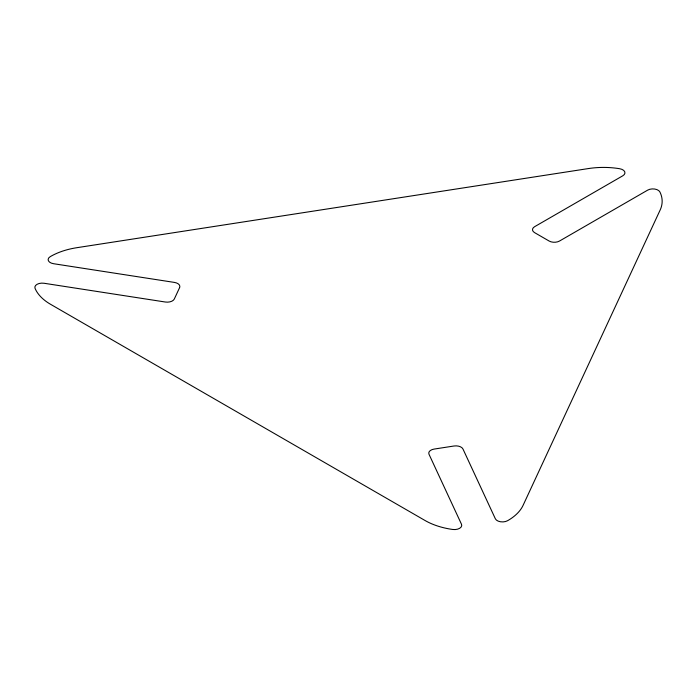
<?xml version="1.0" encoding="UTF-8"?>
<svg xmlns="http://www.w3.org/2000/svg" width="697" height="697" viewBox="0 0 697 697"><rect width="100%" height="100%" fill="white"/><g stroke="black" fill="none" stroke-linecap="round" stroke-linejoin="round"><path stroke-width="1.05" d="M179.617 287.591L174.302 299.03A7.327 4.226 0 0 1 165.328 302.019L44.068 283.261A7.327 4.226 0 0 0 35.05 288.34A58.609 33.839 0 0 0 50.576 304.31L425.039 520.502A58.609 33.839 0 0 0 452.693 529.467A7.327 4.226 0 0 0 461.492 524.257L429.003 454.252A7.327 4.226 0 0 1 434.179 449.068L454 446.01A7.327 4.226 0 0 1 462.965 448.999L495.358 518.786A7.327 4.226 0 0 0 507.573 520.711A58.609 33.839 0 0 0 523.09 505.334L660.155 210.006A58.609 33.839 0 0 0 659.902 191.963A7.327 4.226 0 0 0 647.67 190.133L559.499 241.04A7.327 4.226 0 0 1 549.14 241.04L534.634 232.659A7.327 4.226 0 0 1 534.634 226.682L622.813 175.775A7.327 4.226 0 0 0 619.642 168.718A58.609 33.839 0 0 0 588.373 168.569L76.853 247.696A58.609 33.839 0 0 0 50.228 256.662A7.327 4.226 0 0 0 53.556 263.71L174.433 282.416A7.327 4.226 0 0 1 179.617 287.591"/></g></svg>
